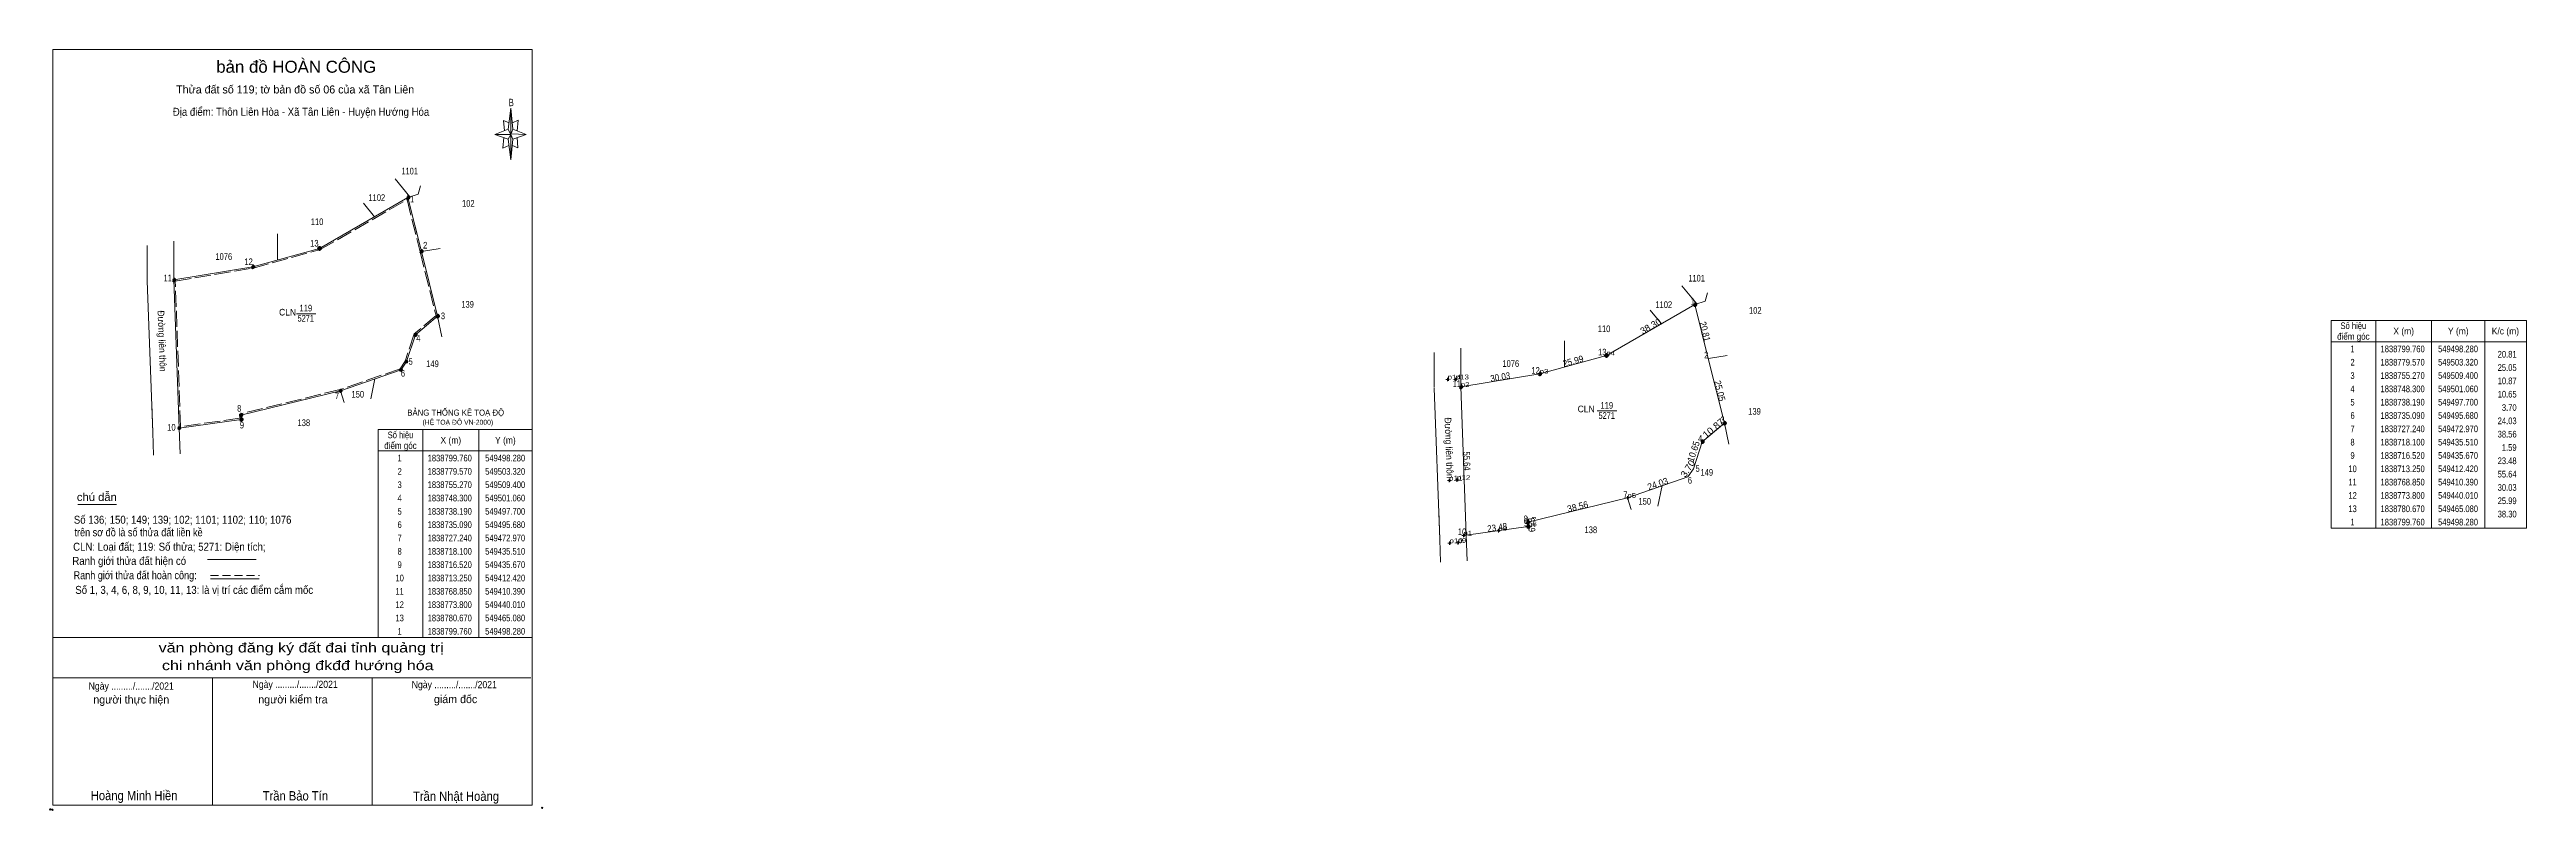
# Model space of a CAD drawing. Header units: metres. Extents: x 548880 to 549811, y 1838610 to 1838895.
import ezdxf
from ezdxf.enums import TextEntityAlignment as Align

# ---------------------------------------------------------------- set-up
doc = ezdxf.new("R2010")
doc.units = ezdxf.units.M
doc.header["$PDMODE"] = 32
doc.header["$PDSIZE"] = 0.5
for name, pattern in [('LONG_DASHED', [7.5, 6, -1.5]), ('MEDIUM_DASHED', [4.5, 3, -1.5]), ('SHORT_DASHED', [2.7, 1.5, -1.2])]:
    doc.linetypes.add(name, pattern=pattern)
for name, color, linetype, lineweight in [('1', 7, 'Continuous', 13), ('10', 7, 'Continuous', 13), ('17', 7, 'Continuous', 13), ('18', 7, 'Continuous', 13), ('43', 7, 'SHORT_DASHED', 35), ('5', 7, 'Continuous', 13), ('6', 7, 'Continuous', 13), ('63', 7, 'Continuous', 13), ('7', 7, 'Continuous', 13)]:
    doc.layers.add(name, color=color, linetype=linetype, lineweight=lineweight)
for name, color, linetype in [('12', 7, 'Continuous'), ('13', 7, 'Continuous'), ('22', 7, 'Continuous')]:
    doc.layers.add(name, color=color, linetype=linetype)

msp = doc.modelspace()

# ---------------------------------------------------------------- hatches: boundary and pattern name
at = {"layer": '43'}
for points in [[(549015.59, 1838839.93, 1), (549014.39, 1838839.93, 1)], [(549015.59, 1838839.93, 1), (549014.39, 1838839.93, 1)], [(548957.32, 1838813.97, 1), (548956.12, 1838813.97, 1)], [(548982.39, 1838820.84, 1), (548981.19, 1838820.84, 1)], [(548982.39, 1838820.84, 1), (548981.19, 1838820.84, 1)], [(548927.7, 1838809.02, 1), (548926.5, 1838809.02, 1)], [(549026.71, 1838795.44, 1), (549025.51, 1838795.44, 1)], [(549498.88, 1838799.76, 1), (549497.68, 1838799.76, 1)], [(549498.88, 1838799.76, 1), (549497.68, 1838799.76, 1)], [(549018.37, 1838788.47, 1), (549017.17, 1838788.47, 1)], [(549465.68, 1838780.67, 1), (549464.48, 1838780.67, 1)], [(549465.68, 1838780.67, 1), (549464.48, 1838780.67, 1)], [(549410.99, 1838768.85, 1), (549409.79, 1838768.85, 1)], [(549440.61, 1838773.8, 1), (549439.41, 1838773.8, 1)], [(548952.82, 1838758.27, 1), (548951.62, 1838758.27, 1)], [(548952.98, 1838756.69, 1), (548951.78, 1838756.69, 1)], [(549501.66, 1838748.3, 1), (549500.46, 1838748.3, 1)], [(549510, 1838755.27, 1), (549508.8, 1838755.27, 1)], [(549436.11, 1838718.1, 1), (549434.91, 1838718.1, 1)], [(549436.27, 1838716.52, 1), (549435.07, 1838716.52, 1)]]:
    msp.add_hatch(color=256, dxfattribs=at).paths.add_polyline_path(points)
at = {"layer": '63'}
for points in [[(549020.63, 1838819.74, 1), (549019.43, 1838819.74, 1)], [(549015.01, 1838778.36, 1), (549013.81, 1838778.36, 1)], [(548990.28, 1838767.41, 1), (548989.08, 1838767.41, 1)], [(549012.99, 1838775.26, 1), (549011.79, 1838775.26, 1)], [(548929.73, 1838753.42, 1), (548928.53, 1838753.42, 1)]]:
    msp.add_hatch(color=256, dxfattribs=at).paths.add_polyline_path(points)

# ---------------------------------------------------------------- linework, layer by layer
at = {"layer": '1'}
for p, q in [((549012.39, 1838775.26), (549014.41, 1838778.36)), ((549495.68, 1838735.09), (549497.7, 1838738.19))]:
    msp.add_line(p, q, dxfattribs=at)
at = {"layer": '1', "linetype": 'LONG_DASHED'}
msp.add_lwpolyline([(549014.66, 1838839.16), (549019.55, 1838819.62), (549025.55, 1838795.63), (549017.34, 1838788.77), (549013.95, 1838778.58), (549012.07, 1838775.67), (548989.54, 1838767.89), (548951.68, 1838758.66), (548951.84, 1838757.12), (548929.61, 1838753.99), (548927.61, 1838808.6), (548956.83, 1838813.48), (548981.99, 1838820.38)], close=True, dxfattribs=at)
at = {"layer": '1'}
msp.add_lwpolyline([(549498.28, 1838799.76), (549503.32, 1838779.57), (549509.4, 1838755.27), (549501.06, 1838748.3), (549497.7, 1838738.19), (549495.68, 1838735.09), (549472.97, 1838727.24), (549435.51, 1838718.1), (549435.67, 1838716.52), (549412.42, 1838713.25), (549410.39, 1838768.85), (549440.01, 1838773.8), (549465.08, 1838780.67)], close=True, dxfattribs=at)
at = {"layer": '10'}
for p, q in [((548998.25, 1838837.85), (549002.44, 1838832.72)), ((548966, 1838816.51), (548966, 1838826.29)), ((549020.04, 1838819.74), (549027.11, 1838820.78)), ((549027.68, 1838787.61), (549026.11, 1838795.44)), ((549481.54, 1838797.68), (549485.73, 1838792.55)), ((549449.29, 1838776.34), (549449.29, 1838786.12)), ((549503.33, 1838779.57), (549510.4, 1838780.61)), ((548991.02, 1838763.06), (548989.68, 1838767.41)), ((549510.97, 1838747.44), (549509.4, 1838755.27)), ((549474.31, 1838722.89), (549472.97, 1838727.24))]:
    msp.add_line(p, q, dxfattribs=at)
at = {"layer": '17'}
msp.add_line((548891.07, 1838724.69), (548905.55, 1838724.69), dxfattribs=at)
at = {"layer": '18'}
for p, q in [((549018.81, 1838841.18), (549019.72, 1838844.3)), ((549014.99, 1838839.93), (549018.81, 1838841.18)), ((549014.99, 1838839.93), (549018.81, 1838841.18)), ((549014.99, 1838839.93), (549018.47, 1838825.96)), ((548927.04, 1838823.55), (548927.07, 1838809.12)), ((548917.05, 1838821.94), (548917.08, 1838808.81)), ((548917.05, 1838821.94), (548917.08, 1838808.81)), ((548927.04, 1838822.24), (548927.07, 1838809.12)), ((548917.08, 1838808.63), (548919.19, 1838751.72)), ((548927.07, 1838809.02), (548929.13, 1838753.42)), ((549498.28, 1838799.76), (549502.1, 1838801.01)), ((549498.28, 1838799.76), (549502.1, 1838801.01)), ((549498.28, 1838799.76), (549501.76, 1838785.79)), ((549502.1, 1838801.01), (549503.01, 1838804.13)), ((549400.34, 1838781.77), (549400.37, 1838768.64)), ((549400.34, 1838781.77), (549400.37, 1838768.64)), ((549410.33, 1838783.38), (549410.36, 1838768.95)), ((549410.33, 1838782.07), (549410.36, 1838768.95)), ((549400.37, 1838768.46), (549402.48, 1838711.55)), ((549410.36, 1838768.85), (549412.42, 1838713.25)), ((548918.79, 1838762.57), (548919.19, 1838751.72)), ((548919.19, 1838751.78), (548919.41, 1838743.22)), ((548929.13, 1838753.42), (548929.41, 1838743.8)), ((549402.08, 1838722.4), (549402.48, 1838711.55)), ((549402.48, 1838711.61), (549402.7, 1838703.05)), ((549412.42, 1838713.25), (549412.7, 1838703.63))]:
    msp.add_line(p, q, dxfattribs=at)
for points in [[(549014.99, 1838839.93), (549020.03, 1838819.74), (549026.11, 1838795.44)], [(549012.39, 1838775.26), (549014.41, 1838778.36), (549017.77, 1838788.47), (549026.11, 1838795.44)], [(549498.28, 1838799.76), (549503.32, 1838779.57), (549509.4, 1838755.27)], [(549495.68, 1838735.09), (549497.7, 1838738.19), (549501.06, 1838748.3), (549509.4, 1838755.27)]]:
    msp.add_lwpolyline(points, dxfattribs=at)
at = {"layer": '43', "linetype": 'Continuous', "lineweight": 13}
for p, q in [((549010.13, 1838846.98), (549015.7, 1838840.16)), ((549014.99, 1838839.93), (549018.81, 1838841.18)), ((549493.42, 1838806.81), (549498.99, 1838799.99)), ((549498.28, 1838799.76), (549502.1, 1838801.01)), ((548989.68, 1838767.41), (549012.39, 1838775.26)), ((549001.09, 1838764.34), (549002.61, 1838771.88)), ((549472.97, 1838727.24), (549495.68, 1838735.09)), ((549484.38, 1838724.17), (549485.93, 1838731.84))]:
    msp.add_line(p, q, dxfattribs=at)
for points in [[(548927.07, 1838809.02), (548956.72, 1838813.97), (548981.79, 1838820.84), (549014.99, 1838839.93)], [(549410.36, 1838768.85), (549440.01, 1838773.8), (549465.08, 1838780.67), (549498.28, 1838799.76)]]:
    msp.add_lwpolyline(points, dxfattribs=at)
at = {"layer": '43'}
for centre in [(549014.99, 1838839.93), (549014.99, 1838839.93), (548956.72, 1838813.97), (548981.79, 1838820.84), (548927.1, 1838809.02), (549026.11, 1838795.44), (549498.28, 1838799.76), (549498.28, 1838799.76), (549017.77, 1838788.47), (549465.08, 1838780.67), (549410.39, 1838768.85), (549440.01, 1838773.8), (548952.22, 1838758.27), (548952.38, 1838756.69), (549501.06, 1838748.3), (549509.4, 1838755.27), (549435.51, 1838718.1), (549435.67, 1838716.52)]:
    msp.add_circle(centre, 0.6, dxfattribs=at)
at = {"layer": '43', "linetype": 'Continuous'}
for centre in [(548981.79, 1838820.84), (549465.08, 1838780.67)]:
    msp.add_circle(centre, 0.6, dxfattribs=at)
at = {"layer": '5'}
for p, q in [((549052.62, 1838865.63), (549053.62, 1838873.43)), ((549052.62, 1838861.83), (549047.62, 1838863.63)), ((549054.42, 1838861.83), (549053.62, 1838854.03)), ((549054.42, 1838865.63), (549059.42, 1838863.63)), ((549056.02, 1838862.43), (549056.22, 1838858.63)), ((549056.22, 1838858.63), (549054.22, 1838859.43)), ((548881.59, 1838674.87), (549061.59, 1838674.87)), ((548881.59, 1838659.67), (549061.19, 1838659.67)), ((548881.59, 1838659.67), (549061.19, 1838659.67)), ((548881.59, 1838659.67), (549061.19, 1838659.67)), ((548941.59, 1838611.87), (548941.59, 1838659.67)), ((549001.59, 1838611.87), (549001.59, 1838659.67))]:
    msp.add_line(p, q, dxfattribs=at)
for points in [[(548881.59, 1838895.47), (549061.59, 1838895.47), (549061.59, 1838611.87), (548881.59, 1838611.87)], [(549053.62, 1838873.43), (549054.42, 1838865.63), (549053.62, 1838863.63)], [(549053.62, 1838863.63), (549047.62, 1838863.63), (549052.62, 1838865.63), (549054.42, 1838861.83), (549059.42, 1838863.63), (549053.62, 1838863.83)], [(549053.62, 1838863.63), (549053.62, 1838854.03), (549052.62, 1838861.83)]]:
    msp.add_lwpolyline(points, close=True, dxfattribs=at)
for points in [[(549053.62, 1838863.63), (549052.62, 1838865.63), (549047.62, 1838863.63)], [(549051.02, 1838862.43), (549050.62, 1838858.43), (549052.82, 1838859.43)], [(549053.02, 1838868.03), (549050.82, 1838868.83), (549051.22, 1838865.03)], [(549053.62, 1838863.63), (549054.42, 1838861.83), (549059.42, 1838863.63)], [(549054.22, 1838868.03), (549056.42, 1838869.03), (549056.02, 1838865.03)], [(549061.59, 1838611.87), (548881.59, 1838611.87), (548881.59, 1838659.67)]]:
    msp.add_lwpolyline(points, dxfattribs=at)
for p in [(548880.65, 1838610.33), (548881.45, 1838610.19)]:
    msp.add_point(p, dxfattribs=at)
at = {"layer": '6'}
for p, q in [((548939.75, 1838704.07), (548958.03, 1838704.07)), ((548940.82, 1838696.82), (548959.1, 1838696.82))]:
    msp.add_line(p, q, dxfattribs=at)
at = {"layer": '6', "linetype": 'MEDIUM_DASHED'}
msp.add_line((548940.82, 1838698.06), (548959.22, 1838698.06), dxfattribs=at)
at = {"layer": '6'}
msp.add_point((549065.39, 1838610.87), dxfattribs=at)
at = {"layer": '63'}
for p, q in [((548973.1, 1838796.35), (548980.42, 1838796.35)), ((549737.15, 1838785.84), (549810.55, 1838785.84)), ((549753.95, 1838793.84), (549753.95, 1838715.84)), ((549774.95, 1838793.84), (549774.95, 1838715.84)), ((549794.95, 1838793.84), (549794.95, 1838715.84)), ((549461.63, 1838759.85), (549468.95, 1838759.85)), ((548929.13, 1838753.42), (548952.38, 1838756.69)), ((549003.79, 1838752.87), (549061.59, 1838752.87)), ((549003.79, 1838674.87), (549003.79, 1838752.87)), ((549020.59, 1838752.87), (549020.59, 1838674.87)), ((549041.59, 1838752.87), (549041.59, 1838674.87)), ((549061.59, 1838752.87), (549061.59, 1838674.87)), ((549003.79, 1838744.87), (549061.59, 1838744.87)), ((549412.42, 1838713.25), (549435.67, 1838716.52))]:
    msp.add_line(p, q, dxfattribs=at)
msp.add_lwpolyline([(549737.15, 1838793.84), (549810.55, 1838793.84), (549810.55, 1838715.84), (549737.15, 1838715.84)], close=True, dxfattribs=at)
for points in [[(548952.38, 1838756.69), (548952.22, 1838758.27), (548989.68, 1838767.41)], [(549061.59, 1838752.87), (549061.59, 1838674.87), (548988.19, 1838674.87)], [(549435.67, 1838716.52), (549435.51, 1838718.1), (549472.97, 1838727.24)]]:
    msp.add_lwpolyline(points, dxfattribs=at)
at = {"layer": '63', "linetype": 'SHORT_DASHED', "lineweight": 35}
msp.add_circle((549020.03, 1838819.74), 0.6, dxfattribs=at)
at = {"layer": '63'}
for centre in [(549014.41, 1838778.36), (548989.68, 1838767.41), (549012.39, 1838775.26), (548929.13, 1838753.42)]:
    msp.add_circle(centre, 0.6, dxfattribs=at)
at = {"layer": '7'}
for p, q in [((549465.71, 1838780.67), (549464.46, 1838780.67)), ((549465.09, 1838780.05), (549465.09, 1838781.3)), ((549406.04, 1838771.67), (549404.79, 1838771.67)), ((549405.41, 1838771.05), (549405.41, 1838772.29)), ((549409.01, 1838771.69), (549407.76, 1838771.69)), ((549408.39, 1838771.07), (549408.39, 1838772.32)), ((549411.01, 1838768.85), (549409.76, 1838768.85)), ((549410.39, 1838768.22), (549410.39, 1838769.47)), ((549440.63, 1838773.8), (549439.38, 1838773.8)), ((549440.01, 1838773.18), (549440.01, 1838774.43)), ((549406.59, 1838733.74), (549405.34, 1838733.74)), ((549405.96, 1838733.11), (549405.96, 1838734.36)), ((549409.54, 1838733.93), (549408.29, 1838733.93)), ((549408.92, 1838733.31), (549408.92, 1838734.56)), ((549473.6, 1838727.24), (549472.35, 1838727.24)), ((549472.97, 1838726.61), (549472.97, 1838727.86)), ((549412, 1838713.1), (549410.75, 1838713.1)), ((549411.37, 1838712.48), (549411.37, 1838713.73)), ((549425.12, 1838714.91), (549423.87, 1838714.91)), ((549424.49, 1838714.29), (549424.49, 1838715.53)), ((549436.14, 1838718.1), (549434.89, 1838718.1)), ((549436.29, 1838716.52), (549435.04, 1838716.52)), ((549435.51, 1838717.48), (549435.51, 1838718.72)), ((549435.67, 1838715.89), (549435.67, 1838717.14)), ((549406.74, 1838710.23), (549405.49, 1838710.23)), ((549406.11, 1838709.61), (549406.11, 1838710.86)), ((549409.81, 1838710.33), (549408.56, 1838710.33)), ((549409.19, 1838709.7), (549409.19, 1838710.95))]:
    msp.add_line(p, q, dxfattribs=at)

# ---------------------------------------------------------------- texts
at = {"layer": '1'}
for s, width, p in [('1101', 0.8, (549015.655, 1838848.6)), ('1102', 0.85, (549003.29, 1838838.67)), ('1101', 0.8, (549498.945, 1838808.43)), ('CLN', 0.95, (548969.775, 1838795.67)), ('5271', 0.8, (548976.625, 1838793.38)), ('119', 0.85, (548976.665, 1838797.19)), ('139', 0.85, (549037.385, 1838798.61)), ('1102', 0.85, (549486.58, 1838798.5)), ('149', 0.85, (549024.225, 1838776.31)), ('150', 0.85, (548996.155, 1838764.87)), ('CLN', 0.95, (549457.435, 1838759.35)), ('5271', 0.8, (549465.155, 1838756.88)), ('119', 0.85, (549465.195, 1838760.69)), ('139', 0.85, (549520.675, 1838758.44)), ('138', 0.85, (548975.9, 1838754.17)), ('149', 0.85, (549502.745, 1838735.56)), ('150', 0.85, (549479.445, 1838724.7)), ('138', 0.85, (549459.19, 1838714))]:
    msp.add_text(s, height=2.5, dxfattribs=dict(at, width=width)).set_placement(p, align=Align.CENTER)
for s, height, width, p in [('BẢNG THỐNG KÊ TOẠ ĐỘ ', 2.3, 0.95, (549014.74, 1838758.08)), ('(HỆ TOẠ ĐỘ VN-2000)', 1.86, 0.9, (549020.45, 1838754.69))]:
    msp.add_text(s, height=height, dxfattribs=dict(at, width=width)).set_placement(p)
at = {"layer": '12'}
for s, width, p in [('p4', 1.2, (549465.08, 1838780.67)), ('p14', 1.25, (549405.41, 1838771.67)), ('p13', 1.25, (549408.39, 1838771.69)), ('p2', 1.2, (549410.39, 1838768.85)), ('p3', 1.2, (549440.01, 1838773.8)), ('p11', 1.25, (549405.96, 1838733.74)), ('p12', 1.25, (549408.92, 1838733.93)), ('p5', 1.2, (549472.97, 1838727.24)), ('p10', 1.25, (549406.11, 1838710.23)), ('p9', 1.2, (549409.19, 1838710.33)), ('p1', 1.2, (549411.38, 1838713.1)), ('p8', 1.2, (549424.49, 1838714.91)), ('p7', 1.2, (549435.51, 1838718.1)), ('p6', 1.2, (549435.67, 1838716.52))]:
    msp.add_text(s, height=1.8, dxfattribs=dict(at, width=width)).set_placement(p)
at = {"layer": '13', "width": 0.85}
for s, p in [('110', (548980.865, 1838829.6)), ('1076', (548945.84, 1838816.56)), ('110', (549464.155, 1838789.43)), ('1076', (549429.13, 1838776.39))]:
    msp.add_text(s, height=2.5, dxfattribs=at).set_placement(p, align=Align.CENTER)
at = {"layer": '22', "width": 0.85}
for p in [(549037.66, 1838836.5), (549520.95, 1838796.33)]:
    msp.add_text('102', height=2.5, dxfattribs=at).set_placement(p, align=Align.CENTER)
at = {"layer": '5'}
for s, height, width, p in [('bản đồ HOÀN CÔNG', 4.5, 1.05, (548973.025, 1838886.78)), ('Địa điểm: Thôn Liên Hòa - Xã Tân Liên - Huyện Hướng Hóa', 3, 0.9, (548974.83, 1838870.62)), ('B', 2.755, 0.8, (549053.785, 1838874.23)), ('văn phòng đăng ký đất đai tỉnh quảng trị', 3.6, 1.25, (548974.9, 1838669.22)), ('chi nhánh văn phòng đkđđ hướng hóa', 3.6, 1.25, (548973.62, 1838662.58)), ('Ngày ........./......./2021', 2.7, 0.9, (548911.07, 1838655.27)), ('Ngày ........./......./2021', 2.7, 0.9, (548972.63, 1838655.91)), ('Ngày ........./......./2021', 2.7, 0.9, (549032.39, 1838655.81)), ('Hoàng Minh Hiền', 3.5, 0.9, (548912.15, 1838613.79)), ('Trần Bảo Tín', 3.5, 0.9, (548972.71, 1838613.67)), ('Trần Nhật Hoàng', 3.5, 0.9, (549033.035, 1838613.53))]:
    msp.add_text(s, height=height, dxfattribs=dict(at, width=width)).set_placement(p, align=Align.CENTER)
for s, p in [('Thửa đất số 119; tờ bản đồ số 06 của xã Tân Liên', (548972.635, 1838879)), ('người thực hiện', (548911.095, 1838650.05)), ('người kiểm tra', (548971.805, 1838650.09)), ('giám đốc', (549032.895, 1838650.21))]:
    msp.add_text(s, height=3, dxfattribs=at).set_placement(p, align=Align.CENTER)
at = {"layer": '6'}
for s, width, p in [('chú dẫn', 1.05, (548890.67, 1838726.05)), ('Số 136; 150; 149; 139; 102; 1101; 1102; 110; 1076', 0.9, (548889.53, 1838717.53)), (' trên sơ đồ là số thửa đất liền kề', 0.85, (548888.83, 1838712.82)), ('Ranh giới thửa đất hiện có ', 0.9, (548888.97, 1838702.09)), ('CLN: Loại đất; 119: Số thửa; 5271: Diện tích;', 0.9, (548889.26, 1838707.4)), ('Ranh giới thửa đất hoàn công:', 0.85, (548889.43, 1838696.71)), ('Số 1, 3, 4, 6, 8, 9, 10, 11, 13: là vị trí các điểm cắm mốc', 0.9, (548890.08, 1838691.2))]:
    msp.add_text(s, height=3, dxfattribs=dict(at, width=width)).set_placement(p)
at = {"layer": '63'}
for s, width, p in [(' 1', 0.75, (549017.31, 1838838.13)), (' 13', 0.85, (548981.44, 1838821.54)), (' 2', 0.85, (549022.25, 1838820.8)), (' 12', 0.85, (548956.72, 1838814.59)), (' 11', 0.8, (548926.31, 1838808.5)), (' 3', 0.8, (549028.92, 1838794.28)), (' 1', 0.75, (549498.28, 1838799.76)), (' 4', 0.85, (549019.68, 1838785.87)), (' 5', 0.8, (549016.78, 1838777.2)), (' 12', 0.85, (549440.01, 1838773.8)), (' 13', 0.85, (549465.08, 1838780.67)), (' 2', 0.85, (549503.32, 1838779.57)), ('20.81', 0.85, (549806.85, 1838779.89)), ('25.05', 0.85, (549806.85, 1838774.89)), (' 6', 0.85, (549013.9, 1838772.74)), (' 11', 0.8, (549410.39, 1838768.85)), ('10.87', 0.85, (549806.85, 1838769.89)), ('10.65', 0.85, (549806.85, 1838764.89)), (' 8', 0.8, (548952.39, 1838759.58)), (' 7', 0.8, (548989.15, 1838764.28)), (' 3', 0.8, (549509.4, 1838755.27)), ('3.70', 0.85, (549806.85, 1838759.89)), (' 10', 0.85, (548927.76, 1838752.47)), (' 9', 0.85, (548953.43, 1838753.29)), (' 4', 0.85, (549501.06, 1838748.3)), ('38.56', 0.85, (549806.85, 1838749.89)), ('24.03', 0.85, (549806.85, 1838754.89)), (' 5', 0.8, (549500.07, 1838737.03)), ('23.48', 0.85, (549806.85, 1838739.89)), ('1.59', 0.85, (549806.85, 1838744.89)), (' 6', 0.85, (549497.19, 1838732.57)), ('30.03', 0.85, (549806.85, 1838729.89)), ('55.64', 0.85, (549806.85, 1838734.89)), (' 8', 0.8, (549435.51, 1838718.1)), (' 7', 0.8, (549472.97, 1838727.24)), ('38.30', 0.85, (549806.85, 1838719.89)), ('25.99', 0.85, (549806.85, 1838724.89)), (' 10', 0.85, (549412.42, 1838713.25)), (' 9', 0.85, (549435.67, 1838716.52))]:
    msp.add_text(s, height=2.5, dxfattribs=dict(at, width=width)).set_placement(p, align=Align.RIGHT)
for s, rotation, width, p in [('Đường liên thôn', 272.123, 0.95, (548921.395, 1838786.056)), ('20.81', 284.016, 0.9, (549500.87, 1838789.363)), ('25.99', 15.325, 0.95, (549452.875, 1838777.335)), ('30.03', 9.487, 0.9, (549425.409, 1838771.362)), ('25.05', 284.047, 0.95, (549506.436, 1838767.108)), ('Đường liên thôn', 272.123, 0.95, (549404.685, 1838745.886)), ('10.65', 71.616, 0.95, (549498.942, 1838744.276)), ('10.87', 39.887, 1.1, (549506.033, 1838752.45)), ('55.64', 272.091, 0.85, (549411.404, 1838741.006)), ('3.70', 56.911, 1.05, (549496.633, 1838737.543)), ('24.03', 19.068, 0.95, (549484.737, 1838731.305)), ('38.56', 13.712, 0.95, (549454.539, 1838722.742)), ('23.48', 8.006, 0.9, (549424.221, 1838714.903)), ('1.59', 275.782, 0.9, (549435.605, 1838717.191))]:
    msp.add_text(s, height=2.5, rotation=rotation, dxfattribs=dict(at, width=width)).set_placement(p, align=Align.CENTER)
msp.add_text('38.30', height=2.5, rotation=29.899, dxfattribs=at).set_placement((549482.297, 1838790.576), align=Align.CENTER)
for s, width, p in [('điểm góc', 0.9, (549745.55, 1838786.59)), ('Số hiệu', 0.85, (549745.55, 1838790.59)), ('X (m)', 0.95, (549764.45, 1838788.59)), ('Y (m)', 0.95, (549784.945, 1838788.59)), ('K/c (m)', 0.95, (549802.65, 1838788.59)), (' 2', 0.85, (549744.85, 1838776.89)), (' 1', 0.75, (549744.845, 1838781.89)), ('1838799.760', 0.85, (549764.05, 1838781.89)), ('1838779.570', 0.85, (549764.05, 1838776.89)), ('549498.280', 0.85, (549784.855, 1838781.89)), ('549503.320', 0.85, (549784.855, 1838776.89)), (' 4', 0.85, (549744.845, 1838766.89)), (' 3', 0.8, (549744.85, 1838771.89)), ('1838755.270', 0.85, (549764.05, 1838771.89)), ('1838748.300', 0.85, (549764.05, 1838766.89)), ('549509.400', 0.85, (549784.855, 1838771.89)), ('549501.060', 0.85, (549784.855, 1838766.89)), (' 5', 0.8, (549744.85, 1838761.89)), (' 6', 0.85, (549744.85, 1838756.89)), ('1838738.190', 0.85, (549764.05, 1838761.89)), ('1838735.090', 0.85, (549764.05, 1838756.89)), ('549497.700', 0.85, (549784.855, 1838761.89)), ('549495.680', 0.85, (549784.855, 1838756.89)), ('điểm góc', 0.9, (549012.19, 1838745.62)), ('Số hiệu', 0.85, (549012.19, 1838749.62)), ('X (m)', 0.95, (549031.09, 1838747.62)), ('Y (m)', 0.95, (549051.585, 1838747.62)), (' 8', 0.8, (549744.85, 1838746.89)), (' 7', 0.8, (549744.85, 1838751.89)), ('1838727.240', 0.85, (549764.05, 1838751.89)), ('1838718.100', 0.85, (549764.05, 1838746.89)), ('549472.970', 0.85, (549784.855, 1838751.89)), ('549435.510', 0.85, (549784.855, 1838746.89)), (' 1', 0.75, (549011.485, 1838740.92)), ('1838799.760', 0.85, (549030.69, 1838740.92)), ('549498.280', 0.85, (549051.495, 1838740.92)), (' 10', 0.85, (549744.845, 1838736.89)), (' 9', 0.85, (549744.845, 1838741.89)), ('1838716.520', 0.85, (549764.05, 1838741.89)), ('1838713.250', 0.85, (549764.05, 1838736.89)), ('549435.670', 0.85, (549784.855, 1838741.89)), ('549412.420', 0.85, (549784.855, 1838736.89)), (' 3', 0.8, (549011.49, 1838730.92)), (' 2', 0.85, (549011.49, 1838735.92)), ('1838779.570', 0.85, (549030.69, 1838735.92)), ('1838755.270', 0.85, (549030.69, 1838730.92)), ('549503.320', 0.85, (549051.495, 1838735.92)), ('549509.400', 0.85, (549051.495, 1838730.92)), (' 11', 0.8, (549744.845, 1838731.89)), ('1838768.850', 0.85, (549764.05, 1838731.89)), ('549410.390', 0.85, (549784.855, 1838731.89)), (' 4', 0.85, (549011.485, 1838725.92)), (' 5', 0.8, (549011.49, 1838720.92)), ('1838748.300', 0.85, (549030.69, 1838725.92)), ('1838738.190', 0.85, (549030.69, 1838720.92)), ('549501.060', 0.85, (549051.495, 1838725.92)), ('549497.700', 0.85, (549051.495, 1838720.92)), (' 12', 0.85, (549744.85, 1838726.89)), (' 13', 0.85, (549744.85, 1838721.89)), ('1838773.800', 0.85, (549764.05, 1838726.89)), ('1838780.670', 0.85, (549764.05, 1838721.89)), ('549440.010', 0.85, (549784.855, 1838726.89)), ('549465.080', 0.85, (549784.855, 1838721.89)), (' 6', 0.85, (549011.49, 1838715.92)), (' 7', 0.8, (549011.49, 1838710.92)), ('1838735.090', 0.85, (549030.69, 1838715.92)), ('1838727.240', 0.85, (549030.69, 1838710.92)), ('549495.680', 0.85, (549051.495, 1838715.92)), ('549472.970', 0.85, (549051.495, 1838710.92)), (' 1', 0.75, (549744.845, 1838716.89)), ('1838799.760', 0.85, (549764.05, 1838716.89)), ('549498.280', 0.85, (549784.855, 1838716.89)), (' 9', 0.85, (549011.485, 1838700.92)), (' 8', 0.8, (549011.49, 1838705.92)), ('1838718.100', 0.85, (549030.69, 1838705.92)), ('1838716.520', 0.85, (549030.69, 1838700.92)), ('549435.510', 0.85, (549051.495, 1838705.92)), ('549435.670', 0.85, (549051.495, 1838700.92)), (' 10', 0.85, (549011.485, 1838695.92)), (' 11', 0.8, (549011.485, 1838690.92)), ('1838713.250', 0.85, (549030.69, 1838695.92)), ('1838768.850', 0.85, (549030.69, 1838690.92)), ('549412.420', 0.85, (549051.495, 1838695.92)), ('549410.390', 0.85, (549051.495, 1838690.92)), (' 12', 0.85, (549011.49, 1838685.92)), (' 13', 0.85, (549011.49, 1838680.92)), ('1838773.800', 0.85, (549030.69, 1838685.92)), ('1838780.670', 0.85, (549030.69, 1838680.92)), ('549440.010', 0.85, (549051.495, 1838685.92)), ('549465.080', 0.85, (549051.495, 1838680.92)), (' 1', 0.75, (549011.485, 1838675.92)), ('1838799.760', 0.85, (549030.69, 1838675.92)), ('549498.280', 0.85, (549051.495, 1838675.92))]:
    msp.add_text(s, height=2.5, dxfattribs=dict(at, width=width)).set_placement(p, align=Align.CENTER)

doc.saveas('drawing.dxf')
